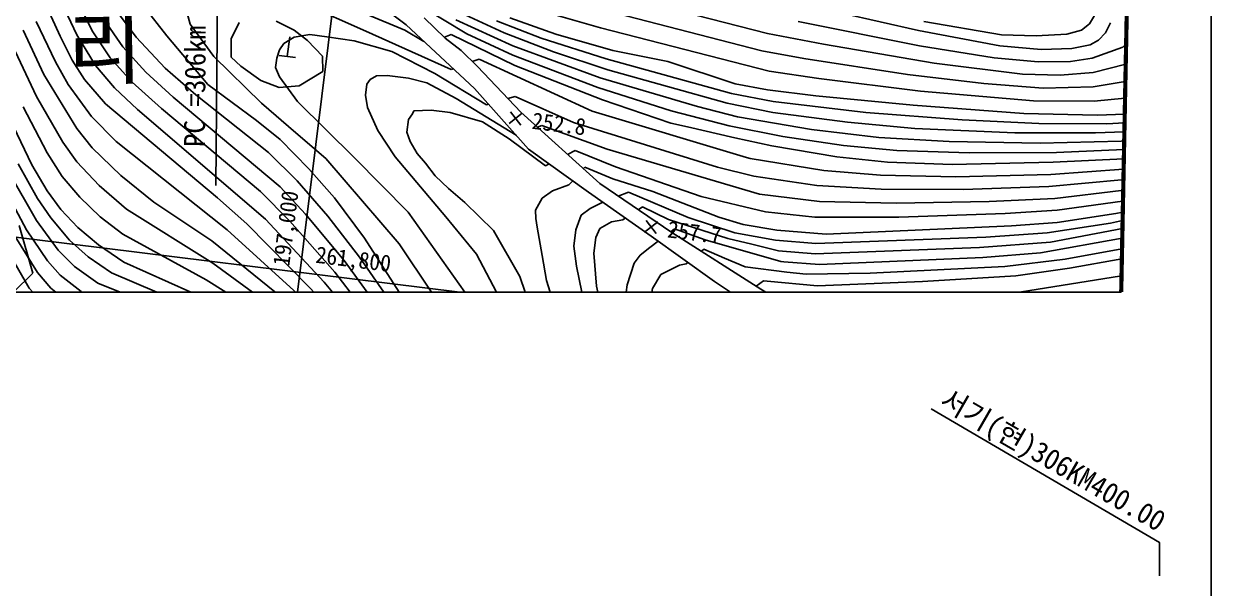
# Model space of a CAD drawing. Header units: millimetres. Extents: x 8678 to 9474, y 1103 to 1809.
# Drawn here: x 9331.5 to 9473.9, y 1363.4 to 1431.1 of the extents above; entities that cross this region are included whole.
import ezdxf
from ezdxf.enums import TextEntityAlignment as Align
from ezdxf.xclip import XClip

# ---------------------------------------------------------------- set-up
doc = ezdxf.new("R2010")
doc.units = ezdxf.units.MM
doc.header["$LTSCALE"] = 10
doc.header["$MEASUREMENT"] = 0
doc.header["$XCLIPFRAME"] = 2
doc.linetypes.add('A-CENTR01', pattern=[2, 1.25, -0.25, 0.25, -0.25])
for name, color, linetype in [('TN-MACL', 6, 'A-CENTR01'), ('TZ-BASE', 253, 'Continuous'), ('TZ-LEAL', 1, 'Continuous'), ('TZ-LEAT', 3, 'Continuous')]:
    doc.layers.add(name, color=color, linetype=linetype)
doc.layers.add('TX-PAPR', color=2, linetype='Continuous', plot=False)
doc.styles.add('HANA', font='GulimChe.ttf')
doc.styles.get("Standard").update_dxf_attribs({"font": 'GulimChe.ttf'})

# ---------------------------------------------------------------- blocks, each defined once
blk = doc.blocks.new('JD-CGHF56FJ')
at = {"layer": 'TZ-BASE'}
for p, q in [((587.18, -176.59), (631.02, 178.04)), ((590.46, 1.58), (589.92, -62.19)), ((569.04, -39.44, 245), (571.24, -44.32, 245)), ((573.24, -44.14, 246), (570.83, -39.03, 246)), ((575.18, -43.78, 247), (572.83, -39.11, 247)), ((656.1, -43.97, 242), (635.31, -38.65, 242)), ((580.38, -44.44, 249), (578.03, -41.25, 249)), ((584.03, -44.26, 250), (581.29, -40.75, 250)), ((586.84, -42.86, 251), (586.19, -40.5, 251)), ((600.53, -40.41, 251), (607.93, -43.72, 251)), ((604.05, -40.01, 250), (612.6, -43.57, 250)), ((612.74, -42.96, 212.55), (610.35, -41.13, 212.55)), ((614.81, -40.88, 249), (620.01, -44.02, 249)), ((655.42, -46.08, 243), (635.43, -40.91, 243)), ((674.18, -43.64, 240), (660.41, -40.49, 240)), ((568.39, -42.54, 244), (570.68, -47.4, 244)), ((578.77, -45.6, 248), (576.52, -42.36, 248)), ((592.73, -42.67, 253.26), (591.77, -44.62, 253.26)), ((599.32, -43.59, 253.26), (597.18, -42.5, 253.26)), ((614.9, -42.1, 256.28), (617.43, -44.53, 256.28)), ((618.71, -42.35, 248), (625.53, -45.46, 248)), ((619.84, -41.75, 247), (624.49, -43.92, 247)), ((623.6, -42.46, 246), (628.94, -44.54, 246)), ((630.7, -44.06, 245), (625.19, -42.11, 245)), ((636.06, -43.32, 244), (630.17, -41.63, 244)), ((674.33, -45.48, 241), (659.77, -42.53, 241)), ((684.15, -44.14, 239), (674.85, -42.53, 239)), ((695.3, -41.82, 239), (694.68, -42.83, 239)), ((697.22, -42.72, 240), (696.61, -43.92, 240)), ((566.81, -43.6, 243), (569.28, -48.9, 243)), ((575.48, -47.81, 246), (573.24, -44.14, 246)), ((577.26, -46.89, 247), (575.18, -43.78, 247)), ((589.68, -46.74, 251), (586.84, -42.86, 251)), ((599.31, -44.41, 252), (601.21, -44.12, 252)), ((600.9, -44.82, 253.26), (599.32, -43.59, 253.26)), ((601.21, -44.12, 252), (603.25, -44.37, 252)), ((607.93, -43.72, 251), (618.13, -48.29, 251)), ((612.6, -43.57, 250), (614.88, -44.95, 250)), ((620.93, -50.57, 212.55), (612.74, -42.96, 212.55)), ((617.33, -44.43, 250), (618.13, -44.1, 250)), ((618.13, -44.1, 250), (625.77, -47.84, 250)), ((620.01, -44.02, 249), (625.56, -46.58, 249)), ((624.49, -43.92, 247), (630.41, -46.18, 247)), ((637.52, -46.04, 245), (630.7, -44.06, 245)), ((656.28, -48.5, 244), (636.06, -43.32, 244)), ((662.8, -45.28, 242), (656.1, -43.97, 242)), ((683.96, -45.48, 240), (674.18, -43.64, 240)), ((688.29, -44.27, 239), (684.15, -44.14, 239)), ((691.96, -44.08, 239), (688.29, -44.27, 239)), ((693.72, -43.58, 239), (691.96, -44.08, 239)), ((694.68, -42.83, 239), (693.72, -43.58, 239)), ((696.61, -43.92, 240), (695.78, -44.78, 240)), ((565.55, -45.44, 242), (568.41, -51.53, 242)), ((571.24, -44.32, 245), (572.7, -47.18, 245)), ((583.87, -48.14, 249), (580.38, -44.44, 249)), ((588.96, -50.11, 250), (584.03, -44.26, 250)), ((591.77, -44.62, 253.26), (591.78, -46.82, 253.26)), ((597.56, -45.95, 252), (598.07, -45.19, 252)), ((598.07, -45.19, 252), (599.31, -44.41, 252)), ((598.5, -46.76, 253.2), (598.8, -44.38, 253.2)), ((602.72, -46.72, 253.26), (600.9, -44.82, 253.26)), ((603.25, -44.37, 252), (606.51, -44.88, 252)), ((606.51, -44.88, 252), (611.02, -46.16, 252)), ((617.43, -44.53, 256.28), (619.34, -46.04, 256.28)), ((625.53, -45.46, 248), (636.01, -49.29, 248)), ((628.94, -44.54, 246), (636.73, -47.03, 246)), ((676.08, -47.55, 242), (662.8, -45.28, 242)), ((683.28, -46.9, 241), (674.33, -45.48, 241)), ((688.92, -45.91, 240), (683.96, -45.48, 240)), ((694.76, -45.34, 240), (692.58, -45.78, 240)), ((695.78, -44.78, 240), (694.76, -45.34, 240)), ((699.08, -45.28, 241), (698.68, -45.62, 241)), ((579.88, -49.8, 247), (577.26, -46.89, 247)), ((581.53, -48.63, 248), (578.77, -45.6, 248)), ((595.42, -52.33, 251), (589.68, -46.74, 251)), ((591.78, -46.82, 253.26), (592.93, -47.91, 253.26)), ((597.09, -48.07, 252), (597.23, -46.95, 252)), ((597.23, -46.95, 252), (597.56, -45.95, 252)), ((597.51, -46.64, 253.2), (599.49, -46.88, 253.2)), ((602.77, -48.52, 253.26), (602.72, -46.72, 253.26)), ((611.02, -46.16, 252), (616.2, -48.78, 252)), ((619.34, -46.04, 256.28), (621.3, -47.96, 256.28)), ((625.56, -46.58, 249), (635.74, -50.45, 249)), ((630.41, -46.18, 247), (636.95, -48.34, 247)), ((644.12, -47.35, 245), (637.52, -46.04, 245)), ((660.45, -47, 243), (655.42, -46.08, 243)), ((688.56, -47.4, 241), (683.28, -46.9, 241)), ((692.58, -45.78, 240), (688.92, -45.91, 240)), ((695, -46.95, 241), (692.42, -47.33, 241)), ((698.68, -45.62, 241), (695, -46.95, 241)), ((570.68, -47.4, 244), (572.21, -50.11, 244)), ((572.7, -47.18, 245), (574.19, -49.51, 245)), ((577.76, -50.5, 246), (575.48, -47.81, 246)), ((587.52, -51.34, 249), (583.87, -48.14, 249)), ((592.93, -47.91, 253.26), (595.31, -49.62, 253.26)), ((597.58, -49.17, 252), (597.09, -48.07, 252)), ((618.13, -48.29, 251), (618.38, -48.2, 251)), ((620.68, -47.35, 251), (621.5, -47.05, 251)), ((621.3, -47.96, 256.28), (626.5, -53.4, 256.28)), ((621.5, -47.05, 251), (635.05, -53.29, 251)), ((625.77, -47.84, 250), (636.31, -51.95, 250)), ((636.73, -47.03, 246), (651.75, -51.16, 246)), ((636.95, -48.34, 247), (651.25, -52.35, 247)), ((652.19, -50.02, 245), (644.12, -47.35, 245)), ((672.86, -48.88, 243), (660.45, -47, 243)), ((686.66, -48.85, 242), (676.08, -47.55, 242)), ((692.42, -47.33, 241), (688.56, -47.4, 241)), ((699.04, -47.64, 242), (695.15, -48.66, 242)), ((569.28, -48.9, 243), (573.24, -55.37, 243)), ((574.19, -49.51, 245), (576.68, -52.42, 245)), ((583.41, -52.98, 247), (579.88, -49.8, 247)), ((584.79, -51.6, 248), (581.53, -48.63, 248)), ((595.31, -49.62, 253.26), (597.52, -50.45, 253.26)), ((599.7, -52.13, 252), (597.58, -49.17, 252)), ((599.91, -50.24, 253.26), (602.77, -48.52, 253.26)), ((608.05, -50.05, 253), (608.44, -49.48, 253)), ((608.44, -49.48, 253), (609.21, -49.05, 253)), ((609.21, -49.05, 253), (610.47, -49, 253)), ((610.47, -49, 253), (613.02, -49.32, 253)), ((613.02, -49.32, 253), (615.23, -49.9, 253)), ((616.2, -48.78, 252), (622.38, -52.55, 252)), ((636.01, -49.29, 248), (647.69, -52.72, 248)), ((662.25, -49.39, 244), (656.28, -48.5, 244)), ((674.45, -50.88, 244), (662.25, -49.39, 244)), ((682.04, -49.98, 243), (672.86, -48.88, 243)), ((691.19, -48.96, 242), (686.66, -48.85, 242)), ((695.15, -48.66, 242), (691.19, -48.96, 242)), ((698.99, -49.73, 243), (695.13, -50.39, 243)), ((572.21, -50.11, 244), (575.02, -53.95, 244)), ((580.55, -53.1, 246), (577.76, -50.5, 246)), ((594.82, -54.43, 250), (588.96, -50.11, 250)), ((597.52, -50.45, 253.26), (599.91, -50.24, 253.26)), ((607.89, -51.38, 253), (608.05, -50.05, 253)), ((615.23, -49.9, 253), (618.74, -51.79, 253)), ((627.43, -57.86, 212.55), (620.93, -50.57, 212.55)), ((635.74, -50.45, 249), (644.54, -53.24, 249)), ((651.75, -51.16, 246), (656.77, -52.13, 246)), ((656.08, -50.73, 245), (652.19, -50.02, 245)), ((661.88, -51.45, 245), (656.08, -50.73, 245)), ((687.99, -52.04, 244), (674.45, -50.88, 244)), ((689.16, -50.52, 243), (682.04, -49.98, 243)), ((695.13, -50.39, 243), (689.16, -50.52, 243)), ((568.41, -51.53, 242), (571.58, -57, 242)), ((576.68, -52.42, 245), (590.13, -63.7, 245)), ((597.64, -62.38, 248), (584.79, -51.6, 248)), ((596.23, -58.24, 249), (587.52, -51.34, 249)), ((599.53, -55.89, 251), (595.42, -52.33, 251)), ((606.54, -58.89, 252), (599.7, -52.13, 252)), ((608.12, -52.86, 253), (607.89, -51.38, 253)), ((618.74, -51.79, 253), (625.93, -56.19, 253)), ((622.38, -52.55, 252), (622.63, -52.47, 252)), ((624.96, -51.78, 252), (625.83, -51.52, 252)), ((625.83, -51.52, 252), (632.81, -54.67, 252)), ((636.31, -51.95, 250), (644.51, -54.73, 250)), ((651.25, -52.35, 247), (656.73, -53.45, 247)), ((656.77, -52.13, 246), (667.86, -53.45, 246)), ((673.54, -52.59, 245), (661.88, -51.45, 245)), ((686.81, -53.57, 245), (673.54, -52.59, 245)), ((695.25, -52.09, 244), (687.99, -52.04, 244)), ((698.95, -51.75, 244), (695.25, -52.09, 244)), ((566.81, -52.79, 241), (569.71, -58.3, 241)), ((575.02, -53.95, 244), (577.98, -56.92, 244)), ((595.89, -66.25, 246), (580.55, -53.1, 246)), ((595.3, -62.91, 247), (583.41, -52.98, 247)), ((609.34, -55.61, 253), (608.12, -52.86, 253)), ((613.03, -54.3, 254), (613.53, -53.63, 254)), ((613.53, -53.63, 254), (613.68, -53.24, 254)), ((613.68, -53.24, 254), (615.76, -53.18, 254)), ((615.76, -53.18, 254), (618.01, -53.46, 254)), ((618.01, -53.46, 254), (621.92, -54.57, 254)), ((625.1, -54.78, 252.82), (626.68, -53.55, 252.82)), ((625.27, -53.38, 252.82), (626.5, -54.96, 252.82)), ((626.5, -53.4, 256.28), (635.96, -61.98, 256.28)), ((635.05, -53.29, 251), (653.57, -58.86, 251)), ((644.54, -53.24, 249), (651.48, -55.04, 249)), ((647.69, -52.72, 248), (652.5, -53.96, 248)), ((652.5, -53.96, 248), (661.35, -55.48, 248)), ((656.73, -53.45, 247), (665.66, -54.63, 247)), ((667.86, -53.45, 246), (679.44, -54.35, 246)), ((695.63, -53.79, 245), (686.81, -53.57, 245)), ((698.92, -53.67, 245), (695.63, -53.79, 245)), ((565.24, -54.23, 240), (567.88, -59.74, 240)), ((573.24, -55.37, 243), (575.11, -57.7, 243)), ((597.63, -56.71, 250), (594.82, -54.43, 250)), ((612.84, -55.83, 254), (613.03, -54.3, 254)), ((621.92, -54.57, 254), (625.09, -56.62, 254)), ((628.52, -55.23, 253), (629.02, -55.03, 253)), ((629.02, -55.03, 253), (636.87, -57.87, 253)), ((632.81, -54.67, 252), (650.1, -60.02, 252)), ((644.51, -54.73, 250), (646.49, -55.19, 250)), ((646.49, -55.19, 250), (652.16, -56.51, 250)), ((651.48, -55.04, 249), (657.92, -56.32, 249)), ((661.35, -55.48, 248), (669.44, -56.44, 248)), ((665.66, -54.63, 247), (673.77, -55.37, 247)), ((673.77, -55.37, 247), (685.76, -55.89, 247)), ((679.44, -54.35, 246), (688.63, -54.78, 246)), ((688.63, -54.78, 246), (696.78, -54.8, 246)), ((696.78, -54.8, 246), (698.9, -54.7, 246)), ((577.98, -56.92, 244), (591.3, -67.53, 244)), ((601.09, -60.2, 250), (597.63, -56.71, 250)), ((603.11, -58.99, 251), (599.53, -55.89, 251)), ((611.44, -58.77, 253), (609.34, -55.61, 253)), ((613.22, -56.92, 254), (612.84, -55.83, 254)), ((614.08, -58.37, 254), (613.22, -56.92, 254)), ((625.09, -56.62, 254), (629.47, -59.86, 254)), ((652.16, -56.51, 250), (656.59, -57.45, 250)), ((657.92, -56.32, 249), (665.18, -57.4, 249)), ((669.44, -56.44, 248), (677.87, -56.94, 248)), ((677.87, -56.94, 248), (688.79, -57.12, 248)), ((685.76, -55.89, 247), (695.41, -55.91, 247)), ((688.79, -57.12, 248), (698.48, -56.88, 248)), ((695.41, -55.91, 247), (698.87, -55.77, 247)), ((698.48, -56.88, 248), (698.85, -56.85, 248)), ((569.71, -58.3, 241), (571.5, -61.11, 241)), ((571.58, -57, 242), (573.27, -59.39, 242)), ((575.11, -57.7, 243), (578.55, -60.99, 243)), ((599.69, -61.63, 249), (596.23, -58.24, 249)), ((615.08, -59.53, 254), (614.08, -58.37, 254)), ((634.62, -62.99, 212.55), (627.43, -57.86, 212.55)), ((632.11, -58.49, 254), (633.01, -58.01, 254)), ((633.01, -58.01, 254), (637.86, -59.96, 254)), ((636.87, -57.87, 253), (655.12, -63.24, 253)), ((656.59, -57.45, 250), (664.4, -58.76, 250)), ((665.18, -57.4, 249), (671.61, -58.03, 249)), ((671.61, -58.03, 249), (680.27, -58.31, 249)), ((680.27, -58.31, 249), (690.73, -58.25, 249)), ((690.73, -58.25, 249), (698.83, -57.91, 249)), ((566.23, -59.61, 239), (568.56, -63.75, 239)), ((567.88, -59.74, 240), (569.69, -62.86, 240)), ((573.27, -59.39, 242), (575.92, -62.2, 242)), ((611.91, -69.21, 251), (603.11, -58.99, 251)), ((613.01, -65.4, 252), (606.54, -58.89, 252)), ((617.5, -65.95, 253), (611.44, -58.77, 253)), ((616.24, -61.03, 254), (615.08, -59.53, 254)), ((629.47, -59.86, 254), (629.91, -59.63, 254)), ((653.57, -58.86, 251), (654.01, -58.96, 251)), ((654.01, -58.96, 251), (662.82, -60.4, 251)), ((664.4, -58.76, 250), (670.46, -59.4, 250)), ((670.46, -59.4, 250), (678.22, -59.69, 250)), ((678.22, -59.69, 250), (690.33, -59.43, 250)), ((690.33, -59.43, 250), (698.81, -59.01, 250)), ((497.71, -59.98), (698.3, -84.78)), ((565.11, -60.6, 238), (568.42, -66.41, 238)), ((571.5, -61.11, 241), (573.6, -63.62, 241)), ((578.55, -60.99, 243), (582.51, -64.21, 243)), ((604.15, -63.69, 250), (601.09, -60.2, 250)), ((617.82, -62.57, 254), (616.24, -61.03, 254)), ((633.99, -60.2, 255), (634.16, -60.01, 255)), ((634.16, -60.01, 255), (637.55, -61.39, 255)), ((637.86, -59.96, 254), (648.11, -63.51, 254)), ((650.1, -60.02, 252), (654.45, -61.1, 252)), ((654.45, -61.1, 252), (661.98, -62.2, 252)), ((662.82, -60.4, 251), (669.63, -60.95, 251)), ((669.63, -60.95, 251), (678.68, -61.16, 251)), ((678.68, -61.16, 251), (690.05, -60.88, 251)), ((690.05, -60.88, 251), (698.79, -60.24, 251)), ((563.85, -61.28, 237), (567.24, -67.51, 237)), ((575.92, -62.2, 242), (579.22, -65.05, 242)), ((600.66, -65.64, 248), (597.64, -62.38, 248)), ((603.37, -65.88, 249), (599.69, -61.63, 249)), ((619.79, -64.26, 254), (617.82, -62.57, 254)), ((630.31, -62.86, 255), (632.26, -62.14, 255)), ((632.26, -62.14, 255), (632.72, -61.63, 255)), ((635.96, -61.98, 300.18), (644.63, -67.86, 300.18)), ((637.55, -61.39, 255), (642.32, -62.94, 255)), ((661.98, -62.2, 252), (669.7, -62.64, 252)), ((669.7, -62.64, 252), (679.54, -62.69, 252)), ((679.54, -62.69, 252), (689.82, -62.34, 252)), ((689.82, -62.34, 252), (698.52, -61.54, 252)), ((698.52, -61.54, 252), (698.76, -61.51, 252)), ((568.56, -63.75, 239), (570.12, -66.08, 239)), ((569.69, -62.86, 240), (571.33, -65.08, 240)), ((573.6, -63.62, 241), (576.07, -65.95, 241)), ((590.13, -63.7, 245), (593.66, -66.8, 245)), ((598.81, -66.49, 247), (595.3, -62.91, 247)), ((607.74, -68.54, 250), (604.15, -63.69, 250)), ((628.28, -65.15, 255), (629.07, -63.73, 255)), ((629.07, -63.73, 255), (630.31, -62.86, 255)), ((642.12, -68.27, 256.31), (634.62, -62.99, 256.31)), ((639.4, -63, 256), (638.18, -63.49, 256)), ((646.58, -66.06, 256), (639.4, -63, 256)), ((642.32, -62.94, 255), (650.24, -66, 255)), ((648.11, -63.51, 254), (655.84, -65.35, 254)), ((655.12, -63.24, 253), (662.3, -64.14, 253)), ((682.66, -64.13, 253), (690.53, -63.75, 253)), ((690.53, -63.75, 253), (698.5, -62.82, 253)), ((690.81, -65.17, 254), (698.65, -64.07, 254)), ((698.5, -62.82, 253), (698.74, -62.78, 253)), ((698.65, -64.07, 254), (698.71, -64.06, 254)), ((571.33, -65.08, 240), (573.39, -67.25, 240)), ((579.22, -65.05, 242), (589.55, -71.51, 242)), ((582.51, -64.21, 243), (589.46, -68.84, 243)), ((620.24, -75.62, 252), (613.01, -65.4, 252)), ((623.22, -67.59, 254), (619.79, -64.26, 254)), ((628.32, -66.17, 255), (628.28, -65.15, 255)), ((634.81, -64.95, 256), (633.75, -65.78, 256)), ((636.1, -64.33, 256), (634.81, -64.95, 256)), ((636.37, -64.22, 256), (636.1, -64.33, 256)), ((641.09, -64.77, 257), (640.57, -65.11, 257)), ((644.21, -66.29, 257), (641.09, -64.77, 257)), ((655.84, -65.35, 254), (661.76, -66, 254)), ((662.3, -64.14, 253), (671.52, -64.34, 253)), ((671.52, -64.34, 253), (682.66, -64.13, 253)), ((684.6, -65.56, 254), (690.81, -65.17, 254)), ((697.84, -65.58, 255), (698.68, -65.39, 255)), ((568.42, -66.41, 238), (571.03, -69.96, 238)), ((570.12, -66.08, 239), (572.39, -68.77, 239)), ((576.07, -65.95, 241), (578.78, -68.05, 241)), ((593.66, -66.8, 245), (601.27, -74.54, 245)), ((602.93, -73.8, 246), (595.89, -66.25, 246)), ((604.18, -72.6, 247), (598.81, -66.49, 247)), ((605.3, -71.21, 248), (600.66, -65.64, 248)), ((607.14, -70.79, 249), (603.37, -65.88, 249)), ((621.2, -70.46, 253), (617.5, -65.95, 253)), ((628.47, -67.21, 255), (628.32, -66.17, 255)), ((633.75, -65.78, 256), (633.1, -67.52, 256)), ((637.39, -66.58, 257), (635.99, -67.36, 257)), ((638.73, -66.31, 257), (637.39, -66.58, 257)), ((639.04, -66.1, 257), (638.73, -66.31, 257)), ((641.35, -67.79, 257.74), (642.92, -66.56, 257.74)), ((641.52, -66.39, 257.74), (642.75, -67.97, 257.74)), ((651.32, -68.56, 257), (644.21, -66.29, 257)), ((652.18, -67.88, 256), (646.58, -66.06, 256)), ((650.24, -66, 255), (653.18, -66.87, 255)), ((653.18, -66.87, 255), (657.21, -67.56, 255)), ((661.76, -66, 254), (671.85, -66, 254)), ((671.85, -66, 254), (684.6, -65.56, 254)), ((685.36, -67.05, 255), (690.81, -66.65, 255)), ((697.23, -66.71, 256), (689.63, -67.88, 256)), ((690.81, -66.65, 255), (697.84, -65.58, 255)), ((698.66, -66.41, 256), (697.23, -66.71, 256)), ((565.88, -68.33, 236), (568.55, -72.64, 236)), ((567.99, -72.71, 231.92), (566.33, -67.01, 231.92)), ((567.24, -67.51, 237), (569.74, -71.23, 237)), ((573.39, -67.25, 240), (575.87, -69.31, 240)), ((578.78, -68.05, 241), (588.77, -73.51, 241)), ((591.3, -67.53, 244), (599.28, -74.78, 244)), ((626.37, -73.1, 254), (623.22, -67.59, 254)), ((629.07, -70.61, 255), (628.47, -67.21, 255)), ((633.1, -67.52, 256), (632.85, -69.49, 256)), ((635.99, -67.36, 257), (635.51, -68.43, 257)), ((649.74, -73.72, 256.31), (642.12, -68.27, 256.31)), ((644.94, -67.42, 258), (644.49, -67.76, 258)), ((644.63, -67.86, 300.18), (655.3, -74.65, 300.18)), ((648.6, -68.74, 258), (644.94, -67.42, 258)), ((657.06, -68.76, 256), (652.18, -67.88, 256)), ((657.21, -67.56, 255), (663.13, -68.04, 255)), ((663.13, -68.04, 255), (685.36, -67.05, 255)), ((689.63, -67.88, 256), (682.26, -68.4, 256)), ((698.64, -67.38, 257), (690.04, -68.99, 257)), ((572.39, -68.77, 239), (574.62, -70.76, 239)), ((575.87, -69.31, 240), (578.9, -71.39, 240)), ((589.46, -68.84, 243), (597.02, -74.94, 243)), ((618.18, -84.74, 250), (607.74, -68.54, 250)), ((617.25, -77.14, 251), (611.91, -69.21, 251)), ((632.85, -69.49, 256), (633.17, -71.88, 256)), ((635.51, -68.43, 257), (635.27, -70.31, 257)), ((641.96, -69.66, 258), (640.81, -70.56, 258)), ((642.99, -68.89, 258), (641.96, -69.66, 258)), ((657.69, -71.31, 258), (648.6, -68.74, 258)), ((654.19, -69.26, 257), (651.32, -68.56, 257)), ((657.4, -70.04, 257), (654.19, -69.26, 257)), ((661.87, -69.18, 256), (657.06, -68.76, 256)), ((681.5, -69.66, 257), (661.81, -70.42, 257)), ((682.26, -68.4, 256), (661.87, -69.18, 256)), ((690.04, -68.99, 257), (681.5, -69.66, 257)), ((698.62, -68.52, 258), (688.83, -70.28, 258)), ((567.54, -74.52, 235), (564.9, -69.92, 235)), ((571.03, -69.96, 238), (572.98, -71.92, 238)), ((574.62, -70.76, 239), (577.41, -72.69, 239)), ((627.05, -99.51, 249), (607.14, -70.79, 249)), ((623.68, -75.2, 253), (621.2, -70.46, 253)), ((629.59, -73.59, 255), (629.07, -70.61, 255)), ((635.27, -70.31, 257), (635.57, -74.26, 257)), ((640.81, -70.56, 258), (640.08, -71.52, 258)), ((648.46, -69.86, 259), (648.16, -70.1, 259)), ((650.94, -70.94, 259), (648.46, -69.86, 259)), ((653.42, -71.95, 259), (650.94, -70.94, 259)), ((661.81, -70.42, 257), (657.4, -70.04, 257)), ((681.89, -70.85, 258), (662.32, -71.69, 258)), ((688.83, -70.28, 258), (681.89, -70.85, 258)), ((691.79, -71.05, 259), (684.53, -71.92, 259)), ((698.6, -69.81, 259), (691.79, -71.05, 259)), ((698.57, -71, 260), (692.31, -72.13, 260)), ((569.74, -71.23, 237), (571.25, -72.94, 237)), ((572.98, -71.92, 238), (575.76, -73.93, 238)), ((578.9, -71.39, 240), (588.91, -75.89, 240)), ((589.55, -71.51, 242), (595.84, -76.11, 242)), ((610.64, -80.92, 247), (604.18, -72.6, 247)), ((611.06, -79.05, 248), (605.3, -71.21, 248)), ((633.17, -71.88, 256), (634.6, -78.58, 256)), ((640.08, -71.52, 258), (639.24, -74.11, 258)), ((645.53, -71.75, 259), (643.31, -72.87, 259)), ((646.33, -71.59, 259), (645.53, -71.75, 259)), ((646.54, -71.43, 259), (646.33, -71.59, 259)), ((658.4, -72.59, 259), (653.42, -71.95, 259)), ((658.06, -71.36, 258), (657.69, -71.31, 258)), ((662.32, -71.69, 258), (658.06, -71.36, 258)), ((660.72, -72.83, 259), (658.4, -72.59, 259)), ((684.53, -71.92, 259), (668.4, -72.74, 259)), ((692.31, -72.13, 260), (685.87, -73.05, 260)), ((564.01, -76.6, 231.92), (567.99, -72.71, 231.92)), ((568.55, -72.64, 236), (570.12, -74.5, 236)), ((571.25, -72.94, 237), (573.76, -74.93, 237)), ((575.76, -73.93, 238), (588.03, -78.84, 238)), ((577.41, -72.69, 239), (588.43, -77.37, 239)), ((588.77, -73.51, 241), (594.09, -76.88, 241)), ((610.28, -82.76, 246), (602.93, -73.8, 246)), ((628.48, -79.36, 254), (626.37, -73.1, 254)), ((630.94, -77.82, 255), (629.59, -73.59, 255)), ((643.31, -72.87, 259), (642.31, -74.57, 259)), ((656.7, -78.35, 256.31), (649.74, -73.72, 256.31)), ((655.61, -73.62, 260), (654.71, -74.28, 260)), ((656.03, -73.66, 260), (655.61, -73.62, 260)), ((662.08, -74.23, 260), (656.03, -73.66, 260)), ((668.4, -72.74, 259), (660.72, -72.83, 259)), ((674.67, -73.73, 260), (662.08, -74.23, 260)), ((685.87, -73.05, 260), (674.67, -73.73, 260)), ((698.53, -73.03, 261), (685.7, -75.1, 261)), ((569.02, -76.17, 235), (567.54, -74.52, 235)), ((570.12, -74.5, 236), (572.45, -76.38, 236)), ((573.76, -74.93, 237), (575.94, -76.27, 237)), ((597.02, -74.94, 243), (600.29, -77.92, 243)), ((599.28, -74.78, 244), (604.65, -80.37, 244)), ((601.27, -74.54, 245), (607.55, -81.38, 245)), ((635.57, -74.26, 257), (637.45, -82.23, 257)), ((639.24, -74.11, 258), (638.88, -77.71, 258)), ((642.31, -74.57, 259), (641.99, -75.75, 259)), ((655.3, -74.65, 300.18), (662.64, -79.04, 300.18))]:
    blk.add_line(p, q, dxfattribs=at)
at = {"layer": 'TZ-BASE', "style": 'HANA'}
for s, height, rotation, p in [('PC =306km 290.474', 2.5, 89.5531, (588.61, -57.61)), ('운  천  리', 7.2, 0.7939, (535.5, -49.85)), ('252.8', 2, 352.9531, (627.75, -55.4, 252.82)), ('197,000', 2, 82.9531, (598.73, -71.96)), ('257.7', 2, 352.9531, (644, -68.42, 257.74))]:
    blk.add_text(s, height=height, rotation=rotation, dxfattribs=at).set_placement(p)
blk.add_text('261,800', height=2, rotation=352.9531, dxfattribs=at).set_placement((610.8, -72.57), align=Align.RIGHT)

msp = doc.modelspace()

# ---------------------------------------------------------------- linework, layer by layer
at = {"layer": 'TN-MACL', "const_width": 0.5}
msp.add_lwpolyline([(9466.07, 1548.85), (9463.09, 1398.88)], dxfattribs=at)
at = {"layer": 'TX-PAPR'}
for points in [[(8677.89, 1103.05), (9473.89, 1103.05), (9473.89, 1619.05), (8677.89, 1619.05)], [(9463.09, 1398.87), (9466.07, 1548.87), (8764.23, 1548.87), (8764.95, 1398.87)]]:
    msp.add_lwpolyline(points, close=True, dxfattribs=at)
at = {"layer": 'TZ-LEAL'}
msp.add_lwpolyline([(9440.3, 1384.9), (9467.68, 1368.87), (9467.68, 1364.87)], dxfattribs=at)

# ---------------------------------------------------------------- block references
at = {"layer": 'TZ-BASE'}
ref = msp.add_blockref('JD-CGHF56FJ', (8764.59, 1473.87), dxfattribs=at)
XClip(ref).set_block_clipping_path([(698.4920732728, -75.0000000069), (701.4767533416, 74.9999999931), (-0.3606341712, 74.9999999931), (0.3606341712, -75.0000000069)])

# ---------------------------------------------------------------- texts
at = {"layer": 'TZ-LEAT'}
msp.add_text('서기(현)306KM400.00', height=2.5, rotation=330, dxfattribs=at).set_placement((9454.29, 1377.7), align=Align.CENTER)

doc.saveas('drawing.dxf')
